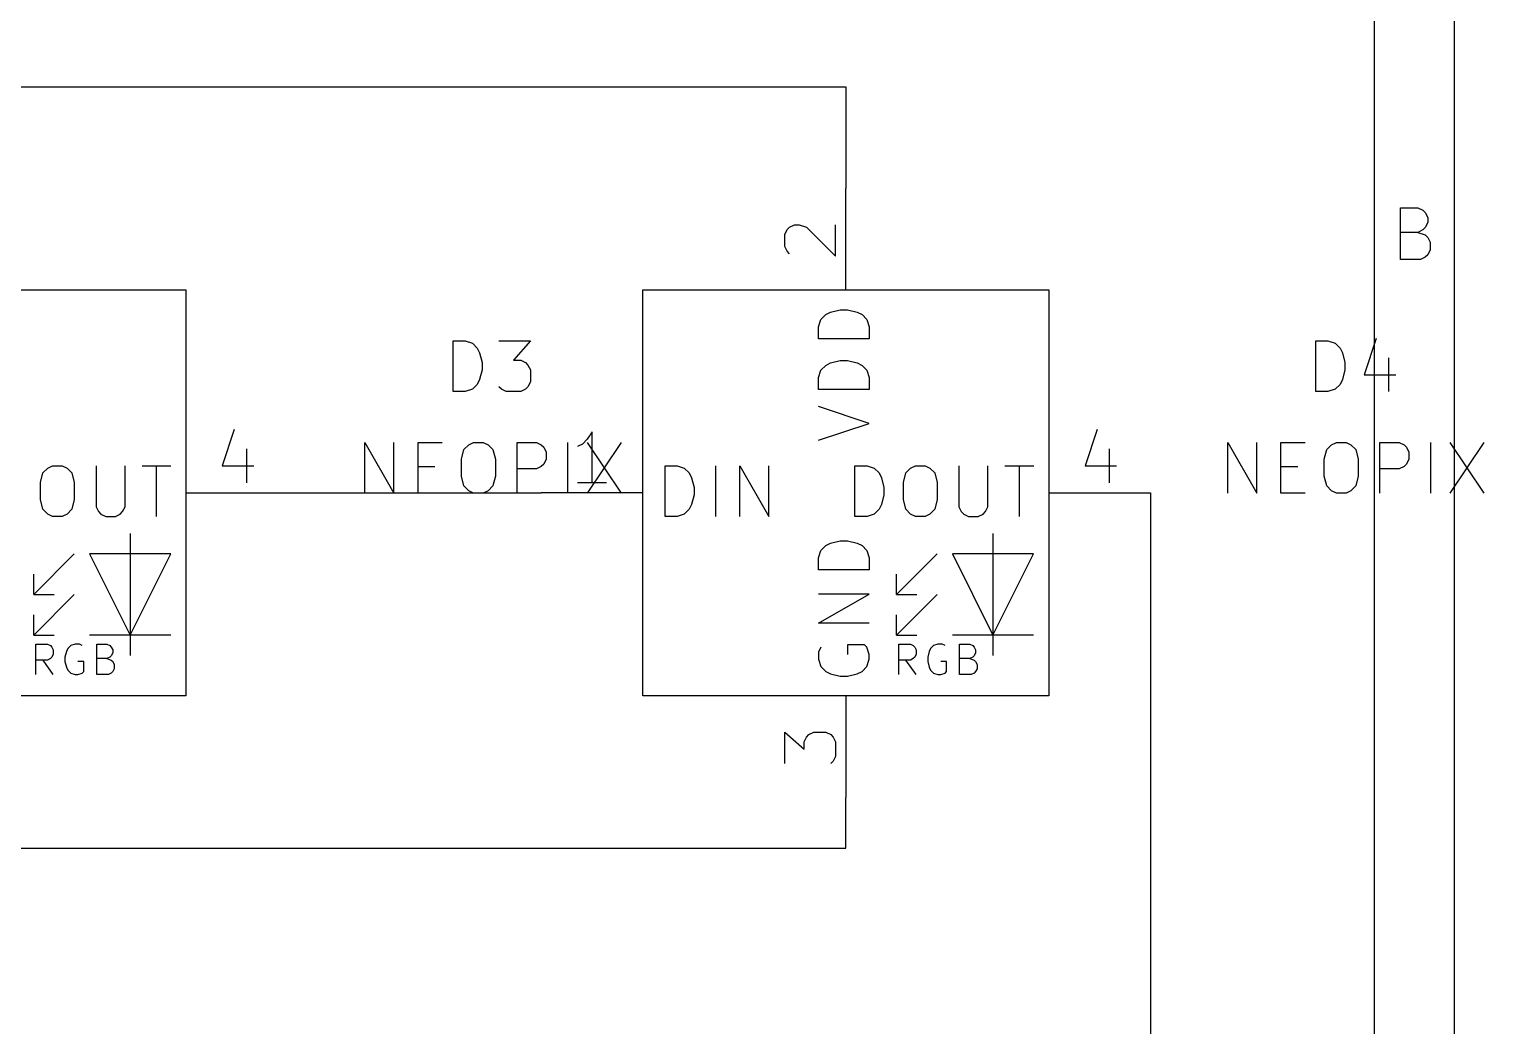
# Model space of a CAD drawing. Extents: x 0.4 to 11.3, y -7.9 to -0.4.
# Drawn here: x 9.895 to 11.329, y -4.125 to -3.143 of the extents above; entities that cross this region are included whole.
import ezdxf

# ---------------------------------------------------------------- set-up
doc = ezdxf.new("R2010")
doc.units = 0
doc.header["$MEASUREMENT"] = 0
for name, color, linetype in [('CYAN2', 4, 'CONTINUOUS'), ('GREEN3', 91, 'CONTINUOUS'), ('LYELLOW', 51, 'CONTINUOUS'), ('RED2', 1, 'CONTINUOUS'), ('RED3', 11, 'CONTINUOUS')]:
    doc.layers.add(name, color=color, linetype=linetype)

msp = doc.modelspace()

# ---------------------------------------------------------------- linework, layer by layer
at = {"layer": 'CYAN2', "linetype": 'CONTINUOUS'}
for p, q in [((10.6755, -3.42905), (10.6803, -3.42428)), ((10.6755, -3.42905), (10.6803, -3.42428)), ((10.6803, -3.42428), (10.685, -3.4219)), ((10.6803, -3.42428), (10.685, -3.4219)), ((10.685, -3.4219), (10.6946, -3.41952)), ((10.685, -3.4219), (10.6946, -3.41952)), ((10.6946, -3.41952), (10.7017, -3.41952)), ((10.6946, -3.41952), (10.7017, -3.41952)), ((10.7017, -3.41952), (10.7112, -3.4219)), ((10.7017, -3.41952), (10.7112, -3.4219)), ((10.7112, -3.4219), (10.716, -3.42428)), ((10.7112, -3.4219), (10.716, -3.42428)), ((10.716, -3.42428), (10.7208, -3.42905)), ((10.716, -3.42428), (10.7208, -3.42905)), ((10.6731, -3.43619), (10.6755, -3.42905)), ((10.6731, -3.43619), (10.6755, -3.42905)), ((10.6731, -3.44809), (10.6731, -3.43619)), ((10.6731, -3.44809), (10.6731, -3.43619)), ((10.7208, -3.42905), (10.7231, -3.43619)), ((10.7208, -3.42905), (10.7231, -3.43619)), ((10.7231, -3.43619), (10.7231, -3.44809)), ((10.7231, -3.43619), (10.7231, -3.44809)), ((10.3131, -3.50013), (10.3131, -3.45013)), ((10.3131, -3.45013), (10.325, -3.45013)), ((10.3131, -3.50013), (10.3131, -3.45013)), ((10.3131, -3.45013), (10.325, -3.45013)), ((10.325, -3.45013), (10.3321, -3.45252)), ((10.325, -3.45013), (10.3321, -3.45252)), ((10.3321, -3.45252), (10.3369, -3.45728)), ((10.3321, -3.45252), (10.3369, -3.45728)), ((10.3583, -3.45013), (10.3893, -3.45013)), ((10.3583, -3.45013), (10.3893, -3.45013)), ((10.3893, -3.45013), (10.3726, -3.46918)), ((10.3893, -3.45013), (10.3726, -3.46918)), ((10.7231, -3.44809), (10.6731, -3.44809)), ((10.7231, -3.44809), (10.6731, -3.44809)), ((11.1631, -3.50013), (11.1631, -3.45013)), ((11.1631, -3.45013), (11.175, -3.45013)), ((11.1631, -3.50013), (11.1631, -3.45013)), ((11.1631, -3.45013), (11.175, -3.45013)), ((11.175, -3.45013), (11.1821, -3.45252)), ((11.175, -3.45013), (11.1821, -3.45252)), ((11.1821, -3.45252), (11.1869, -3.45728)), ((11.1821, -3.45252), (11.1869, -3.45728)), ((11.2226, -3.44776), (11.2107, -3.48347)), ((11.2226, -3.44776), (11.2107, -3.48347)), ((10.3369, -3.45728), (10.3393, -3.46204)), ((10.3369, -3.45728), (10.3393, -3.46204)), ((10.3393, -3.46204), (10.3417, -3.47156)), ((10.3393, -3.46204), (10.3417, -3.47156)), ((11.1869, -3.45728), (11.1893, -3.46204)), ((11.1869, -3.45728), (11.1893, -3.46204)), ((11.1893, -3.46204), (11.1917, -3.47156)), ((11.1893, -3.46204), (11.1917, -3.47156)), ((11.2345, -3.4668), (11.2345, -3.50013)), ((11.2345, -3.4668), (11.2345, -3.50013)), ((10.3417, -3.4787), (10.3393, -3.48823)), ((10.3417, -3.4787), (10.3393, -3.48823)), ((10.3417, -3.47156), (10.3417, -3.4787)), ((10.3417, -3.47156), (10.3417, -3.4787)), ((10.3726, -3.46918), (10.3798, -3.46918)), ((10.3726, -3.46918), (10.3798, -3.46918)), ((10.3798, -3.46918), (10.3845, -3.47156)), ((10.3798, -3.46918), (10.3845, -3.47156)), ((10.3845, -3.47156), (10.3869, -3.47394)), ((10.3845, -3.47156), (10.3869, -3.47394)), ((10.3869, -3.47394), (10.3893, -3.4787)), ((10.3869, -3.47394), (10.3893, -3.4787)), ((10.3893, -3.4787), (10.3893, -3.49061)), ((10.3893, -3.4787), (10.3893, -3.49061)), ((10.6731, -3.48619), (10.6755, -3.47905)), ((10.6731, -3.48619), (10.6755, -3.47905)), ((10.6755, -3.47905), (10.6803, -3.47428)), ((10.6755, -3.47905), (10.6803, -3.47428)), ((10.6803, -3.47428), (10.685, -3.4719)), ((10.6803, -3.47428), (10.685, -3.4719)), ((10.685, -3.4719), (10.6946, -3.46952)), ((10.685, -3.4719), (10.6946, -3.46952)), ((10.6946, -3.46952), (10.7017, -3.46952)), ((10.6946, -3.46952), (10.7017, -3.46952)), ((10.7017, -3.46952), (10.7112, -3.4719)), ((10.7017, -3.46952), (10.7112, -3.4719)), ((10.7112, -3.4719), (10.716, -3.47428)), ((10.7112, -3.4719), (10.716, -3.47428)), ((10.716, -3.47428), (10.7208, -3.47905)), ((10.716, -3.47428), (10.7208, -3.47905)), ((10.7208, -3.47905), (10.7231, -3.48619)), ((10.7208, -3.47905), (10.7231, -3.48619)), ((11.1917, -3.4787), (11.1893, -3.48823)), ((11.1917, -3.4787), (11.1893, -3.48823)), ((11.1917, -3.47156), (11.1917, -3.4787)), ((11.1917, -3.47156), (11.1917, -3.4787)), ((10.3369, -3.49299), (10.3321, -3.49776)), ((10.3369, -3.49299), (10.3321, -3.49776)), ((10.3393, -3.48823), (10.3369, -3.49299)), ((10.3393, -3.48823), (10.3369, -3.49299)), ((10.3607, -3.49776), (10.3583, -3.49537)), ((10.3607, -3.49776), (10.3583, -3.49537)), ((10.3869, -3.49537), (10.3845, -3.49776)), ((10.3869, -3.49537), (10.3845, -3.49776)), ((10.3893, -3.49061), (10.3869, -3.49537)), ((10.3893, -3.49061), (10.3869, -3.49537)), ((10.6731, -3.49809), (10.6731, -3.48619)), ((10.6731, -3.49809), (10.6731, -3.48619)), ((10.7231, -3.48619), (10.7231, -3.49809)), ((10.7231, -3.48619), (10.7231, -3.49809)), ((11.1869, -3.49299), (11.1821, -3.49776)), ((11.1869, -3.49299), (11.1821, -3.49776)), ((11.1893, -3.48823), (11.1869, -3.49299)), ((11.1893, -3.48823), (11.1869, -3.49299)), ((11.2107, -3.48347), (11.2417, -3.48347)), ((11.2107, -3.48347), (11.2417, -3.48347)), ((10.325, -3.50013), (10.3131, -3.50013)), ((10.325, -3.50013), (10.3131, -3.50013)), ((10.3321, -3.49776), (10.325, -3.50013)), ((10.3321, -3.49776), (10.325, -3.50013)), ((10.3655, -3.50013), (10.3607, -3.49776)), ((10.3655, -3.50013), (10.3607, -3.49776)), ((10.3798, -3.50013), (10.3655, -3.50013)), ((10.3798, -3.50013), (10.3655, -3.50013)), ((10.3845, -3.49776), (10.3798, -3.50013)), ((10.3845, -3.49776), (10.3798, -3.50013)), ((10.7231, -3.49809), (10.6731, -3.49809)), ((10.7231, -3.49809), (10.6731, -3.49809)), ((11.175, -3.50013), (11.1631, -3.50013)), ((11.175, -3.50013), (11.1631, -3.50013)), ((11.1821, -3.49776), (11.175, -3.50013)), ((11.1821, -3.49776), (11.175, -3.50013)), ((10.7231, -3.53143), (10.6731, -3.51476)), ((10.7231, -3.53143), (10.6731, -3.51476)), ((10.6731, -3.54809), (10.7231, -3.53143)), ((10.6731, -3.54809), (10.7231, -3.53143)), ((10.2262, -3.60013), (10.2262, -3.55013)), ((10.2262, -3.55013), (10.2548, -3.60013)), ((10.2262, -3.60013), (10.2262, -3.55013)), ((10.2262, -3.55013), (10.2548, -3.60013)), ((10.2548, -3.60013), (10.2548, -3.55013)), ((10.2548, -3.60013), (10.2548, -3.55013)), ((10.2786, -3.60013), (10.2786, -3.55013)), ((10.2786, -3.55013), (10.3024, -3.55013)), ((10.2786, -3.60013), (10.2786, -3.55013)), ((10.2786, -3.55013), (10.3024, -3.55013)), ((10.3238, -3.55728), (10.3286, -3.55252)), ((10.3238, -3.55728), (10.3286, -3.55252)), ((10.3286, -3.55252), (10.3333, -3.55013)), ((10.3286, -3.55252), (10.3333, -3.55013)), ((10.3333, -3.55013), (10.3429, -3.55013)), ((10.3333, -3.55013), (10.3429, -3.55013)), ((10.3429, -3.55013), (10.3476, -3.55252)), ((10.3429, -3.55013), (10.3476, -3.55252)), ((10.3476, -3.55252), (10.3524, -3.55728)), ((10.3476, -3.55252), (10.3524, -3.55728)), ((10.3762, -3.60013), (10.3762, -3.55013)), ((10.3762, -3.55013), (10.3952, -3.55013)), ((10.3762, -3.60013), (10.3762, -3.55013)), ((10.3762, -3.55013), (10.3952, -3.55013)), ((10.3952, -3.55013), (10.4, -3.55252)), ((10.3952, -3.55013), (10.4, -3.55252)), ((10.4, -3.55252), (10.4024, -3.5549)), ((10.4, -3.55252), (10.4024, -3.5549)), ((10.4262, -3.60013), (10.4262, -3.55013)), ((10.4262, -3.60013), (10.4262, -3.55013)), ((10.4452, -3.55013), (10.4786, -3.60013)), ((10.4786, -3.55013), (10.4452, -3.60013)), ((10.4452, -3.55013), (10.4786, -3.60013)), ((10.4786, -3.55013), (10.4452, -3.60013)), ((11.0762, -3.60013), (11.0762, -3.55013)), ((11.0762, -3.55013), (11.1048, -3.60013)), ((11.0762, -3.60013), (11.0762, -3.55013)), ((11.0762, -3.55013), (11.1048, -3.60013)), ((11.1048, -3.60013), (11.1048, -3.55013)), ((11.1048, -3.60013), (11.1048, -3.55013)), ((11.1286, -3.60013), (11.1286, -3.55013)), ((11.1286, -3.55013), (11.1524, -3.55013)), ((11.1286, -3.60013), (11.1286, -3.55013)), ((11.1286, -3.55013), (11.1524, -3.55013)), ((11.1738, -3.55728), (11.1786, -3.55252)), ((11.1738, -3.55728), (11.1786, -3.55252)), ((11.1786, -3.55252), (11.1833, -3.55013)), ((11.1786, -3.55252), (11.1833, -3.55013)), ((11.1833, -3.55013), (11.1929, -3.55013)), ((11.1833, -3.55013), (11.1929, -3.55013)), ((11.1929, -3.55013), (11.1976, -3.55252)), ((11.1929, -3.55013), (11.1976, -3.55252)), ((11.1976, -3.55252), (11.2024, -3.55728)), ((11.1976, -3.55252), (11.2024, -3.55728)), ((11.2262, -3.60013), (11.2262, -3.55013)), ((11.2262, -3.55013), (11.2452, -3.55013)), ((11.2262, -3.60013), (11.2262, -3.55013)), ((11.2262, -3.55013), (11.2452, -3.55013)), ((11.2452, -3.55013), (11.25, -3.55252)), ((11.2452, -3.55013), (11.25, -3.55252)), ((11.25, -3.55252), (11.2524, -3.5549)), ((11.25, -3.55252), (11.2524, -3.5549)), ((11.2762, -3.60013), (11.2762, -3.55013)), ((11.2762, -3.60013), (11.2762, -3.55013)), ((11.2952, -3.55013), (11.3286, -3.60013)), ((11.3286, -3.55013), (11.2952, -3.60013)), ((11.2952, -3.55013), (11.3286, -3.60013)), ((11.3286, -3.55013), (11.2952, -3.60013)), ((10.3214, -3.5668), (10.3238, -3.55728)), ((10.3214, -3.5668), (10.3238, -3.55728)), ((10.3214, -3.58347), (10.3214, -3.5668)), ((10.3214, -3.58347), (10.3214, -3.5668)), ((10.3524, -3.55728), (10.3548, -3.5668)), ((10.3524, -3.55728), (10.3548, -3.5668)), ((10.3548, -3.5668), (10.3548, -3.58347)), ((10.3548, -3.5668), (10.3548, -3.58347)), ((10.4024, -3.5549), (10.4048, -3.55966)), ((10.4024, -3.5549), (10.4048, -3.55966)), ((10.4048, -3.5668), (10.4024, -3.57156)), ((10.4048, -3.5668), (10.4024, -3.57156)), ((10.4048, -3.55966), (10.4048, -3.5668)), ((10.4048, -3.55966), (10.4048, -3.5668)), ((11.1714, -3.5668), (11.1738, -3.55728)), ((11.1714, -3.5668), (11.1738, -3.55728)), ((11.1714, -3.58347), (11.1714, -3.5668)), ((11.1714, -3.58347), (11.1714, -3.5668)), ((11.2024, -3.55728), (11.2048, -3.5668)), ((11.2024, -3.55728), (11.2048, -3.5668)), ((11.2048, -3.5668), (11.2048, -3.58347)), ((11.2048, -3.5668), (11.2048, -3.58347)), ((11.2524, -3.5549), (11.2548, -3.55966)), ((11.2524, -3.5549), (11.2548, -3.55966)), ((11.2548, -3.5668), (11.2524, -3.57156)), ((11.2548, -3.5668), (11.2524, -3.57156)), ((11.2548, -3.55966), (11.2548, -3.5668)), ((11.2548, -3.55966), (11.2548, -3.5668)), ((9.90667, -3.5898), (9.90904, -3.58028)), ((9.90667, -3.5898), (9.90904, -3.58028)), ((9.90904, -3.58028), (9.91381, -3.57551)), ((9.90904, -3.58028), (9.91381, -3.57551)), ((9.91381, -3.57551), (9.91857, -3.57313)), ((9.91381, -3.57551), (9.91857, -3.57313)), ((9.91857, -3.57313), (9.92809, -3.57313)), ((9.91857, -3.57313), (9.92809, -3.57313)), ((9.92809, -3.57313), (9.93285, -3.57551)), ((9.92809, -3.57313), (9.93285, -3.57551)), ((9.93285, -3.57551), (9.93761, -3.58028)), ((9.93285, -3.57551), (9.93761, -3.58028)), ((9.93761, -3.58028), (9.94, -3.5898)), ((9.93761, -3.58028), (9.94, -3.5898)), ((9.96143, -3.57313), (9.96143, -3.61361)), ((9.96143, -3.57313), (9.96143, -3.61361)), ((9.99, -3.61361), (9.99, -3.57313)), ((9.99, -3.61361), (9.99, -3.57313)), ((10.0067, -3.57313), (10.0352, -3.57313)), ((10.0067, -3.57313), (10.0352, -3.57313)), ((10.021, -3.62313), (10.021, -3.57313)), ((10.021, -3.62313), (10.021, -3.57313)), ((10.2786, -3.57394), (10.2952, -3.57394)), ((10.2786, -3.57394), (10.2952, -3.57394)), ((10.3952, -3.57633), (10.3762, -3.57633)), ((10.3952, -3.57633), (10.3762, -3.57633)), ((10.4, -3.57394), (10.3952, -3.57633)), ((10.4, -3.57394), (10.3952, -3.57633)), ((10.4024, -3.57156), (10.4, -3.57394)), ((10.4024, -3.57156), (10.4, -3.57394)), ((10.5219, -3.62313), (10.5219, -3.57313)), ((10.5219, -3.57313), (10.5338, -3.57313)), ((10.5219, -3.62313), (10.5219, -3.57313)), ((10.5219, -3.57313), (10.5338, -3.57313)), ((10.5338, -3.57313), (10.5409, -3.57551)), ((10.5338, -3.57313), (10.5409, -3.57551)), ((10.5409, -3.57551), (10.5457, -3.58028)), ((10.5409, -3.57551), (10.5457, -3.58028)), ((10.5457, -3.58028), (10.5481, -3.58504)), ((10.5457, -3.58028), (10.5481, -3.58504)), ((10.5719, -3.62313), (10.5719, -3.57313)), ((10.5719, -3.62313), (10.5719, -3.57313)), ((10.5957, -3.62313), (10.5957, -3.57313)), ((10.5957, -3.57313), (10.6243, -3.62313)), ((10.5957, -3.62313), (10.5957, -3.57313)), ((10.5957, -3.57313), (10.6243, -3.62313)), ((10.6243, -3.62313), (10.6243, -3.57313)), ((10.6243, -3.62313), (10.6243, -3.57313)), ((10.709, -3.62313), (10.709, -3.57313)), ((10.709, -3.57313), (10.7209, -3.57313)), ((10.709, -3.62313), (10.709, -3.57313)), ((10.709, -3.57313), (10.7209, -3.57313)), ((10.7209, -3.57313), (10.7281, -3.57551)), ((10.7209, -3.57313), (10.7281, -3.57551)), ((10.7281, -3.57551), (10.7329, -3.58028)), ((10.7281, -3.57551), (10.7329, -3.58028)), ((10.7329, -3.58028), (10.7352, -3.58504)), ((10.7329, -3.58028), (10.7352, -3.58504)), ((10.7567, -3.5898), (10.759, -3.58028)), ((10.7567, -3.5898), (10.759, -3.58028)), ((10.759, -3.58028), (10.7638, -3.57551)), ((10.759, -3.58028), (10.7638, -3.57551)), ((10.7638, -3.57551), (10.7686, -3.57313)), ((10.7638, -3.57551), (10.7686, -3.57313)), ((10.7686, -3.57313), (10.7781, -3.57313)), ((10.7686, -3.57313), (10.7781, -3.57313)), ((10.7781, -3.57313), (10.7829, -3.57551)), ((10.7781, -3.57313), (10.7829, -3.57551)), ((10.7829, -3.57551), (10.7876, -3.58028)), ((10.7829, -3.57551), (10.7876, -3.58028)), ((10.7876, -3.58028), (10.79, -3.5898)), ((10.7876, -3.58028), (10.79, -3.5898)), ((10.8114, -3.57313), (10.8114, -3.61361)), ((10.8114, -3.57313), (10.8114, -3.61361)), ((10.84, -3.61361), (10.84, -3.57313)), ((10.84, -3.61361), (10.84, -3.57313)), ((10.8567, -3.57313), (10.8852, -3.57313)), ((10.8567, -3.57313), (10.8852, -3.57313)), ((10.871, -3.62313), (10.871, -3.57313)), ((10.871, -3.62313), (10.871, -3.57313)), ((11.1286, -3.57394), (11.1452, -3.57394)), ((11.1286, -3.57394), (11.1452, -3.57394)), ((11.2452, -3.57633), (11.2262, -3.57633)), ((11.2452, -3.57633), (11.2262, -3.57633)), ((11.25, -3.57394), (11.2452, -3.57633)), ((11.25, -3.57394), (11.2452, -3.57633)), ((11.2524, -3.57156), (11.25, -3.57394)), ((11.2524, -3.57156), (11.25, -3.57394)), ((9.90667, -3.60646), (9.90667, -3.5898)), ((9.90667, -3.60646), (9.90667, -3.5898)), ((9.94, -3.5898), (9.94, -3.60646)), ((9.94, -3.5898), (9.94, -3.60646)), ((10.3238, -3.59299), (10.3214, -3.58347)), ((10.3238, -3.59299), (10.3214, -3.58347)), ((10.3286, -3.59776), (10.3238, -3.59299)), ((10.3286, -3.59776), (10.3238, -3.59299)), ((10.3524, -3.59299), (10.3476, -3.59776)), ((10.3524, -3.59299), (10.3476, -3.59776)), ((10.3548, -3.58347), (10.3524, -3.59299)), ((10.3548, -3.58347), (10.3524, -3.59299)), ((10.5481, -3.58504), (10.5505, -3.59456)), ((10.5481, -3.58504), (10.5505, -3.59456)), ((10.5505, -3.59456), (10.5505, -3.6017)), ((10.5505, -3.59456), (10.5505, -3.6017)), ((10.7352, -3.58504), (10.7376, -3.59456)), ((10.7352, -3.58504), (10.7376, -3.59456)), ((10.7376, -3.59456), (10.7376, -3.6017)), ((10.7376, -3.59456), (10.7376, -3.6017)), ((10.7567, -3.60646), (10.7567, -3.5898)), ((10.7567, -3.60646), (10.7567, -3.5898)), ((10.79, -3.5898), (10.79, -3.60646)), ((10.79, -3.5898), (10.79, -3.60646)), ((11.1738, -3.59299), (11.1714, -3.58347)), ((11.1738, -3.59299), (11.1714, -3.58347)), ((11.1786, -3.59776), (11.1738, -3.59299)), ((11.1786, -3.59776), (11.1738, -3.59299)), ((11.2024, -3.59299), (11.1976, -3.59776)), ((11.2024, -3.59299), (11.1976, -3.59776)), ((11.2048, -3.58347), (11.2024, -3.59299)), ((11.2048, -3.58347), (11.2024, -3.59299)), ((9.90904, -3.61599), (9.90667, -3.60646)), ((9.90904, -3.61599), (9.90667, -3.60646)), ((9.94, -3.60646), (9.93761, -3.61599)), ((9.94, -3.60646), (9.93761, -3.61599)), ((10.3024, -3.60013), (10.2786, -3.60013)), ((10.3024, -3.60013), (10.2786, -3.60013)), ((10.3333, -3.60013), (10.3286, -3.59776)), ((10.3333, -3.60013), (10.3286, -3.59776)), ((10.3429, -3.60013), (10.3333, -3.60013)), ((10.3429, -3.60013), (10.3333, -3.60013)), ((10.3476, -3.59776), (10.3429, -3.60013)), ((10.3476, -3.59776), (10.3429, -3.60013)), ((10.5481, -3.61122), (10.5457, -3.61599)), ((10.5481, -3.61122), (10.5457, -3.61599)), ((10.5505, -3.6017), (10.5481, -3.61122)), ((10.5505, -3.6017), (10.5481, -3.61122)), ((10.7352, -3.61122), (10.7329, -3.61599)), ((10.7352, -3.61122), (10.7329, -3.61599)), ((10.7376, -3.6017), (10.7352, -3.61122)), ((10.7376, -3.6017), (10.7352, -3.61122)), ((10.759, -3.61599), (10.7567, -3.60646)), ((10.759, -3.61599), (10.7567, -3.60646)), ((10.79, -3.60646), (10.7876, -3.61599)), ((10.79, -3.60646), (10.7876, -3.61599)), ((11.1524, -3.60013), (11.1286, -3.60013)), ((11.1524, -3.60013), (11.1286, -3.60013)), ((11.1833, -3.60013), (11.1786, -3.59776)), ((11.1833, -3.60013), (11.1786, -3.59776)), ((11.1929, -3.60013), (11.1833, -3.60013)), ((11.1929, -3.60013), (11.1833, -3.60013)), ((11.1976, -3.59776), (11.1929, -3.60013)), ((11.1976, -3.59776), (11.1929, -3.60013)), ((9.91381, -3.62075), (9.90904, -3.61599)), ((9.91381, -3.62075), (9.90904, -3.61599)), ((9.91857, -3.62313), (9.91381, -3.62075)), ((9.91857, -3.62313), (9.91381, -3.62075)), ((9.92809, -3.62313), (9.91857, -3.62313)), ((9.92809, -3.62313), (9.91857, -3.62313)), ((9.93285, -3.62075), (9.92809, -3.62313)), ((9.93285, -3.62075), (9.92809, -3.62313)), ((9.93761, -3.61599), (9.93285, -3.62075)), ((9.93761, -3.61599), (9.93285, -3.62075)), ((9.96143, -3.61361), (9.96381, -3.61837)), ((9.96143, -3.61361), (9.96381, -3.61837)), ((9.96381, -3.61837), (9.96619, -3.62075)), ((9.96381, -3.61837), (9.96619, -3.62075)), ((9.96619, -3.62075), (9.97095, -3.62313)), ((9.96619, -3.62075), (9.97095, -3.62313)), ((9.97095, -3.62313), (9.98047, -3.62313)), ((9.97095, -3.62313), (9.98047, -3.62313)), ((9.98047, -3.62313), (9.98524, -3.62075)), ((9.98047, -3.62313), (9.98524, -3.62075)), ((9.98524, -3.62075), (9.98762, -3.61837)), ((9.98524, -3.62075), (9.98762, -3.61837)), ((9.98762, -3.61837), (9.99, -3.61361)), ((9.98762, -3.61837), (9.99, -3.61361)), ((10.5338, -3.62313), (10.5219, -3.62313)), ((10.5338, -3.62313), (10.5219, -3.62313)), ((10.5409, -3.62075), (10.5338, -3.62313)), ((10.5409, -3.62075), (10.5338, -3.62313)), ((10.5457, -3.61599), (10.5409, -3.62075)), ((10.5457, -3.61599), (10.5409, -3.62075)), ((10.7209, -3.62313), (10.709, -3.62313)), ((10.7209, -3.62313), (10.709, -3.62313)), ((10.7281, -3.62075), (10.7209, -3.62313)), ((10.7281, -3.62075), (10.7209, -3.62313)), ((10.7329, -3.61599), (10.7281, -3.62075)), ((10.7329, -3.61599), (10.7281, -3.62075)), ((10.7638, -3.62075), (10.759, -3.61599)), ((10.7638, -3.62075), (10.759, -3.61599)), ((10.7686, -3.62313), (10.7638, -3.62075)), ((10.7686, -3.62313), (10.7638, -3.62075)), ((10.7781, -3.62313), (10.7686, -3.62313)), ((10.7781, -3.62313), (10.7686, -3.62313)), ((10.7829, -3.62075), (10.7781, -3.62313)), ((10.7829, -3.62075), (10.7781, -3.62313)), ((10.7876, -3.61599), (10.7829, -3.62075)), ((10.7876, -3.61599), (10.7829, -3.62075)), ((10.8114, -3.61361), (10.8138, -3.61837)), ((10.8114, -3.61361), (10.8138, -3.61837)), ((10.8138, -3.61837), (10.8162, -3.62075)), ((10.8138, -3.61837), (10.8162, -3.62075)), ((10.8162, -3.62075), (10.8209, -3.62313)), ((10.8162, -3.62075), (10.8209, -3.62313)), ((10.8209, -3.62313), (10.8305, -3.62313)), ((10.8209, -3.62313), (10.8305, -3.62313)), ((10.8305, -3.62313), (10.8352, -3.62075)), ((10.8305, -3.62313), (10.8352, -3.62075)), ((10.8352, -3.62075), (10.8376, -3.61837)), ((10.8352, -3.62075), (10.8376, -3.61837)), ((10.8376, -3.61837), (10.84, -3.61361)), ((10.8376, -3.61837), (10.84, -3.61361)), ((10.6755, -3.65667), (10.6803, -3.6519)), ((10.6755, -3.65667), (10.6803, -3.6519)), ((10.6803, -3.6519), (10.685, -3.64952)), ((10.6803, -3.6519), (10.685, -3.64952)), ((10.685, -3.64952), (10.6946, -3.64714)), ((10.685, -3.64952), (10.6946, -3.64714)), ((10.6946, -3.64714), (10.7017, -3.64714)), ((10.6946, -3.64714), (10.7017, -3.64714)), ((10.7017, -3.64714), (10.7112, -3.64952)), ((10.7017, -3.64714), (10.7112, -3.64952)), ((10.7112, -3.64952), (10.716, -3.6519)), ((10.7112, -3.64952), (10.716, -3.6519)), ((10.716, -3.6519), (10.7208, -3.65667)), ((10.716, -3.6519), (10.7208, -3.65667)), ((10.6731, -3.66381), (10.6755, -3.65667)), ((10.6731, -3.66381), (10.6755, -3.65667)), ((10.6731, -3.67571), (10.6731, -3.66381)), ((10.6731, -3.67571), (10.6731, -3.66381)), ((10.7208, -3.65667), (10.7231, -3.66381)), ((10.7208, -3.65667), (10.7231, -3.66381)), ((10.7231, -3.66381), (10.7231, -3.67571)), ((10.7231, -3.66381), (10.7231, -3.67571)), ((10.7231, -3.67571), (10.6731, -3.67571)), ((10.7231, -3.67571), (10.6731, -3.67571)), ((10.6731, -3.72809), (10.7231, -3.69952)), ((10.7231, -3.69952), (10.6731, -3.69952)), ((10.6731, -3.72809), (10.7231, -3.69952)), ((10.7231, -3.69952), (10.6731, -3.69952)), ((10.7231, -3.72809), (10.6731, -3.72809)), ((10.7231, -3.72809), (10.6731, -3.72809)), ((10.6755, -3.7519), (10.6731, -3.75667)), ((10.6755, -3.7519), (10.6731, -3.75667)), ((10.7184, -3.74952), (10.7017, -3.74952)), ((10.7017, -3.74952), (10.7017, -3.75905)), ((10.7184, -3.74952), (10.7017, -3.74952)), ((10.7017, -3.74952), (10.7017, -3.75905)), ((10.7208, -3.7519), (10.7184, -3.74952)), ((10.7208, -3.7519), (10.7184, -3.74952)), ((10.7231, -3.75905), (10.7208, -3.7519)), ((10.7231, -3.75905), (10.7208, -3.7519)), ((10.6731, -3.75667), (10.6731, -3.76381)), ((10.6731, -3.75667), (10.6731, -3.76381)), ((10.6731, -3.76381), (10.6755, -3.77095)), ((10.6731, -3.76381), (10.6755, -3.77095)), ((10.7208, -3.77095), (10.7231, -3.76381)), ((10.7208, -3.77095), (10.7231, -3.76381)), ((10.7231, -3.76381), (10.7231, -3.75905)), ((10.7231, -3.76381), (10.7231, -3.75905)), ((10.6755, -3.77095), (10.6803, -3.77571)), ((10.6755, -3.77095), (10.6803, -3.77571)), ((10.6803, -3.77571), (10.685, -3.77809)), ((10.6803, -3.77571), (10.685, -3.77809)), ((10.685, -3.77809), (10.6946, -3.78047)), ((10.685, -3.77809), (10.6946, -3.78047)), ((10.6946, -3.78047), (10.7017, -3.78047)), ((10.6946, -3.78047), (10.7017, -3.78047)), ((10.7017, -3.78047), (10.7112, -3.77809)), ((10.7017, -3.78047), (10.7112, -3.77809)), ((10.7112, -3.77809), (10.716, -3.77571)), ((10.7112, -3.77809), (10.716, -3.77571)), ((10.716, -3.77571), (10.7208, -3.77095)), ((10.716, -3.77571), (10.7208, -3.77095))]:
    msp.add_line(p, q, dxfattribs=at)
at = {"layer": 'GREEN3', "linetype": 'CONTINUOUS'}
for p, q in [((9.85, -3.2), (10.7, -3.2)), ((10.7, -3.2), (10.7, -3.3)), ((10.15, -3.6), (10.4, -3.6)), ((11, -3.6), (11, -4.15)), ((10.7, -3.95), (10.7, -3.9)), ((9.85, -3.95), (10.7, -3.95))]:
    msp.add_line(p, q, dxfattribs=at)
at = {"layer": 'LYELLOW', "linetype": 'CONTINUOUS'}
for p, q in [((9.65, -3.4), (10.05, -3.4)), ((10.05, -3.4), (10.05, -3.8)), ((10.5, -3.8), (10.5, -3.4)), ((10.5, -3.4), (10.9, -3.4)), ((10.9, -3.4), (10.9, -3.8)), ((10.05, -3.8), (9.65, -3.8)), ((10.9, -3.8), (10.5, -3.8))]:
    msp.add_line(p, q, dxfattribs=at)
at = {"layer": 'RED2', "linetype": 'CONTINUOUS'}
for p, q in [((11.2993, -0.393701), (11.2993, -7.8743)), ((11.2206, -0.472441), (11.2206, -7.79556)), ((10.7, -3.4), (10.7, -3.3)), ((10.7, -3.4), (10.7, -3.3)), ((11.2465, -3.37014), (11.2465, -3.31896)), ((11.2465, -3.31896), (11.2636, -3.31896)), ((11.2636, -3.31896), (11.2685, -3.32139)), ((11.2685, -3.32139), (11.2709, -3.32383)), ((11.2709, -3.32383), (11.2733, -3.3287)), ((11.2709, -3.33845), (11.2685, -3.34089)), ((11.2733, -3.33358), (11.2709, -3.33845)), ((11.2733, -3.3287), (11.2733, -3.33358)), ((11.2636, -3.34333), (11.2465, -3.34333)), ((11.2685, -3.34089), (11.2636, -3.34333)), ((11.2636, -3.34333), (11.2709, -3.34576)), ((11.2709, -3.34576), (11.2733, -3.3482)), ((11.2733, -3.3482), (11.2758, -3.35307)), ((11.2758, -3.35307), (11.2758, -3.36039)), ((11.2709, -3.3677), (11.266, -3.37014)), ((11.2733, -3.36526), (11.2709, -3.3677)), ((11.2758, -3.36039), (11.2733, -3.36526)), ((11.266, -3.37014), (11.2465, -3.37014)), ((9.65, -3.4), (10.05, -3.4)), ((10.05, -3.4), (10.05, -3.8)), ((10.5, -3.8), (10.5, -3.4)), ((10.5, -3.4), (10.9, -3.4)), ((10.9, -3.4), (10.9, -3.8)), ((10.05, -3.6), (10.15, -3.6)), ((10.05, -3.6), (10.15, -3.6)), ((10.5, -3.6), (10.4, -3.6)), ((10.5, -3.6), (10.4, -3.6)), ((10.9, -3.6), (11, -3.6)), ((10.9, -3.6), (11, -3.6)), ((9.995, -3.64), (9.995, -3.74)), ((10.845, -3.64), (10.845, -3.74)), ((9.94, -3.66), (9.9, -3.7)), ((10.035, -3.66), (9.955, -3.66)), ((9.955, -3.66), (9.995, -3.74)), ((9.995, -3.74), (10.035, -3.66)), ((10.79, -3.66), (10.75, -3.7)), ((10.885, -3.66), (10.805, -3.66)), ((10.805, -3.66), (10.845, -3.74)), ((10.845, -3.74), (10.885, -3.66)), ((9.9, -3.7), (9.9, -3.68)), ((10.75, -3.7), (10.75, -3.68)), ((9.9, -3.7), (9.92, -3.7)), ((9.94, -3.7), (9.9, -3.74)), ((10.75, -3.7), (10.77, -3.7)), ((10.79, -3.7), (10.75, -3.74)), ((9.9, -3.74), (9.9, -3.72)), ((10.75, -3.74), (10.75, -3.72)), ((9.9, -3.74), (9.92, -3.74)), ((10.035, -3.74), (9.955, -3.74)), ((9.995, -3.74), (9.995, -3.76)), ((10.75, -3.74), (10.77, -3.74)), ((10.885, -3.74), (10.805, -3.74)), ((10.845, -3.74), (10.845, -3.76)), ((9.90214, -3.77888), (9.90214, -3.74888)), ((9.90214, -3.74888), (9.91357, -3.74888)), ((9.91357, -3.74888), (9.91643, -3.75031)), ((9.91643, -3.75031), (9.91785, -3.75174)), ((9.91785, -3.75174), (9.91928, -3.75459)), ((9.91928, -3.75459), (9.91928, -3.75888)), ((9.93357, -3.75317), (9.93214, -3.75602)), ((9.93643, -3.75031), (9.93357, -3.75317)), ((9.94071, -3.74888), (9.93643, -3.75031)), ((9.945, -3.74888), (9.94071, -3.74888)), ((9.94785, -3.75031), (9.945, -3.74888)), ((9.96214, -3.77888), (9.96214, -3.74888)), ((9.96214, -3.74888), (9.97214, -3.74888)), ((9.97214, -3.74888), (9.975, -3.75031)), ((9.975, -3.75031), (9.97643, -3.75174)), ((9.97643, -3.75174), (9.97785, -3.75459)), ((9.97785, -3.75459), (9.97785, -3.75745)), ((10.7521, -3.77888), (10.7521, -3.74888)), ((10.7521, -3.74888), (10.7636, -3.74888)), ((10.7636, -3.74888), (10.7664, -3.75031)), ((10.7664, -3.75031), (10.7679, -3.75174)), ((10.7679, -3.75174), (10.7693, -3.75459)), ((10.7693, -3.75459), (10.7693, -3.75888)), ((10.7836, -3.75317), (10.7821, -3.75602)), ((10.7864, -3.75031), (10.7836, -3.75317)), ((10.7907, -3.74888), (10.7864, -3.75031)), ((10.795, -3.74888), (10.7907, -3.74888)), ((10.7979, -3.75031), (10.795, -3.74888)), ((10.8121, -3.77888), (10.8121, -3.74888)), ((10.8121, -3.74888), (10.8221, -3.74888)), ((10.8221, -3.74888), (10.825, -3.75031)), ((10.825, -3.75031), (10.8264, -3.75174)), ((10.8264, -3.75174), (10.8279, -3.75459)), ((10.8279, -3.75459), (10.8279, -3.75745)), ((9.91357, -3.76459), (9.90214, -3.76459)), ((9.91928, -3.77888), (9.90928, -3.76459)), ((9.91643, -3.76317), (9.91357, -3.76459)), ((9.91785, -3.76174), (9.91643, -3.76317)), ((9.91928, -3.75888), (9.91785, -3.76174)), ((9.93214, -3.75602), (9.93071, -3.76174)), ((9.93071, -3.76174), (9.93071, -3.76602)), ((9.93071, -3.76602), (9.93214, -3.77174)), ((9.94928, -3.76602), (9.94357, -3.76602)), ((9.94928, -3.77602), (9.94928, -3.76602)), ((9.97214, -3.76317), (9.96214, -3.76317)), ((9.975, -3.76174), (9.97214, -3.76317)), ((9.97214, -3.76317), (9.97643, -3.76459)), ((9.97643, -3.76031), (9.975, -3.76174)), ((9.97785, -3.75745), (9.97643, -3.76031)), ((9.97643, -3.76459), (9.97785, -3.76602)), ((9.97785, -3.76602), (9.97928, -3.76888)), ((9.97928, -3.76888), (9.97928, -3.77317)), ((10.7636, -3.76459), (10.7521, -3.76459)), ((10.7693, -3.77888), (10.7593, -3.76459)), ((10.7664, -3.76317), (10.7636, -3.76459)), ((10.7679, -3.76174), (10.7664, -3.76317)), ((10.7693, -3.75888), (10.7679, -3.76174)), ((10.7821, -3.75602), (10.7807, -3.76174)), ((10.7807, -3.76174), (10.7807, -3.76602)), ((10.7807, -3.76602), (10.7821, -3.77174)), ((10.7993, -3.76602), (10.7936, -3.76602)), ((10.7993, -3.77602), (10.7993, -3.76602)), ((10.8221, -3.76317), (10.8121, -3.76317)), ((10.825, -3.76174), (10.8221, -3.76317)), ((10.8221, -3.76317), (10.8264, -3.76459)), ((10.8264, -3.76031), (10.825, -3.76174)), ((10.8279, -3.75745), (10.8264, -3.76031)), ((10.8264, -3.76459), (10.8279, -3.76602)), ((10.8279, -3.76602), (10.8293, -3.76888)), ((10.8293, -3.76888), (10.8293, -3.77317)), ((9.93214, -3.77174), (9.93357, -3.77459)), ((9.93357, -3.77459), (9.93643, -3.77745)), ((9.93643, -3.77745), (9.94071, -3.77888)), ((9.94071, -3.77888), (9.94357, -3.77888)), ((9.94357, -3.77888), (9.94785, -3.77745)), ((9.94785, -3.77745), (9.94928, -3.77602)), ((9.97357, -3.77888), (9.96214, -3.77888)), ((9.97643, -3.77745), (9.97357, -3.77888)), ((9.97785, -3.77602), (9.97643, -3.77745)), ((9.97928, -3.77317), (9.97785, -3.77602)), ((10.7821, -3.77174), (10.7836, -3.77459)), ((10.7836, -3.77459), (10.7864, -3.77745)), ((10.7864, -3.77745), (10.7907, -3.77888)), ((10.7907, -3.77888), (10.7936, -3.77888)), ((10.7936, -3.77888), (10.7979, -3.77745)), ((10.7979, -3.77745), (10.7993, -3.77602)), ((10.8236, -3.77888), (10.8121, -3.77888)), ((10.8264, -3.77745), (10.8236, -3.77888)), ((10.8279, -3.77602), (10.8264, -3.77745)), ((10.8293, -3.77317), (10.8279, -3.77602)), ((10.05, -3.8), (9.65, -3.8)), ((10.9, -3.8), (10.5, -3.8)), ((10.7, -3.8), (10.7, -3.9)), ((10.7, -3.8), (10.7, -3.9))]:
    msp.add_line(p, q, dxfattribs=at)
at = {"layer": 'RED3', "linetype": 'CONTINUOUS'}
for p, q in [((10.6423, -3.34047), (10.6446, -3.33809)), ((10.6423, -3.34047), (10.6446, -3.33809)), ((10.6446, -3.33809), (10.6494, -3.33571)), ((10.6446, -3.33809), (10.6494, -3.33571)), ((10.6494, -3.33571), (10.6542, -3.33571)), ((10.6494, -3.33571), (10.6542, -3.33571)), ((10.6542, -3.33571), (10.6613, -3.33809)), ((10.6542, -3.33571), (10.6613, -3.33809)), ((10.6613, -3.33809), (10.6899, -3.36666)), ((10.6613, -3.33809), (10.6899, -3.36666)), ((10.6899, -3.36666), (10.6899, -3.33571)), ((10.6899, -3.36666), (10.6899, -3.33571)), ((10.6399, -3.34523), (10.6423, -3.34047)), ((10.6399, -3.34523), (10.6423, -3.34047)), ((10.6399, -3.35714), (10.6399, -3.34523)), ((10.6399, -3.35714), (10.6399, -3.34523)), ((10.6423, -3.3619), (10.6399, -3.35714)), ((10.6423, -3.3619), (10.6399, -3.35714)), ((10.6446, -3.36428), (10.6423, -3.3619)), ((10.6446, -3.36428), (10.6423, -3.3619)), ((10.0976, -3.5375), (10.0857, -3.57321)), ((10.0976, -3.5375), (10.0857, -3.57321)), ((10.9476, -3.5375), (10.9357, -3.57321)), ((10.9476, -3.5375), (10.9357, -3.57321)), ((10.4405, -3.55178), (10.4357, -3.55417)), ((10.4405, -3.55178), (10.4357, -3.55417)), ((10.4452, -3.54702), (10.4405, -3.55178)), ((10.4452, -3.54702), (10.4405, -3.55178)), ((10.45, -3.53988), (10.4452, -3.54702)), ((10.45, -3.53988), (10.4452, -3.54702)), ((10.45, -3.58988), (10.45, -3.53988)), ((10.45, -3.58988), (10.45, -3.53988)), ((10.1095, -3.55655), (10.1095, -3.58988)), ((10.1095, -3.55655), (10.1095, -3.58988)), ((10.9595, -3.55655), (10.9595, -3.58988)), ((10.9595, -3.55655), (10.9595, -3.58988)), ((10.0857, -3.57321), (10.1167, -3.57321)), ((10.0857, -3.57321), (10.1167, -3.57321)), ((10.9357, -3.57321), (10.9667, -3.57321)), ((10.9357, -3.57321), (10.9667, -3.57321)), ((10.4643, -3.58988), (10.4357, -3.58988)), ((10.4643, -3.58988), (10.4357, -3.58988)), ((10.6399, -3.86666), (10.6399, -3.83571)), ((10.6399, -3.83571), (10.6589, -3.85238)), ((10.6399, -3.86666), (10.6399, -3.83571)), ((10.6399, -3.83571), (10.6589, -3.85238)), ((10.6589, -3.84523), (10.6613, -3.84047)), ((10.6589, -3.84523), (10.6613, -3.84047)), ((10.6613, -3.84047), (10.6637, -3.83809)), ((10.6613, -3.84047), (10.6637, -3.83809)), ((10.6637, -3.83809), (10.6684, -3.83571)), ((10.6637, -3.83809), (10.6684, -3.83571)), ((10.6684, -3.83571), (10.6804, -3.83571)), ((10.6684, -3.83571), (10.6804, -3.83571)), ((10.6804, -3.83571), (10.6851, -3.83809)), ((10.6804, -3.83571), (10.6851, -3.83809)), ((10.6851, -3.83809), (10.6875, -3.84047)), ((10.6851, -3.83809), (10.6875, -3.84047)), ((10.6875, -3.84047), (10.6899, -3.84523)), ((10.6875, -3.84047), (10.6899, -3.84523)), ((10.6589, -3.85238), (10.6589, -3.84523)), ((10.6589, -3.85238), (10.6589, -3.84523)), ((10.6899, -3.84523), (10.6899, -3.85952)), ((10.6899, -3.84523), (10.6899, -3.85952)), ((10.6875, -3.86428), (10.6851, -3.86666)), ((10.6875, -3.86428), (10.6851, -3.86666)), ((10.6899, -3.85952), (10.6875, -3.86428)), ((10.6899, -3.85952), (10.6875, -3.86428))]:
    msp.add_line(p, q, dxfattribs=at)

doc.saveas('drawing.dxf')
